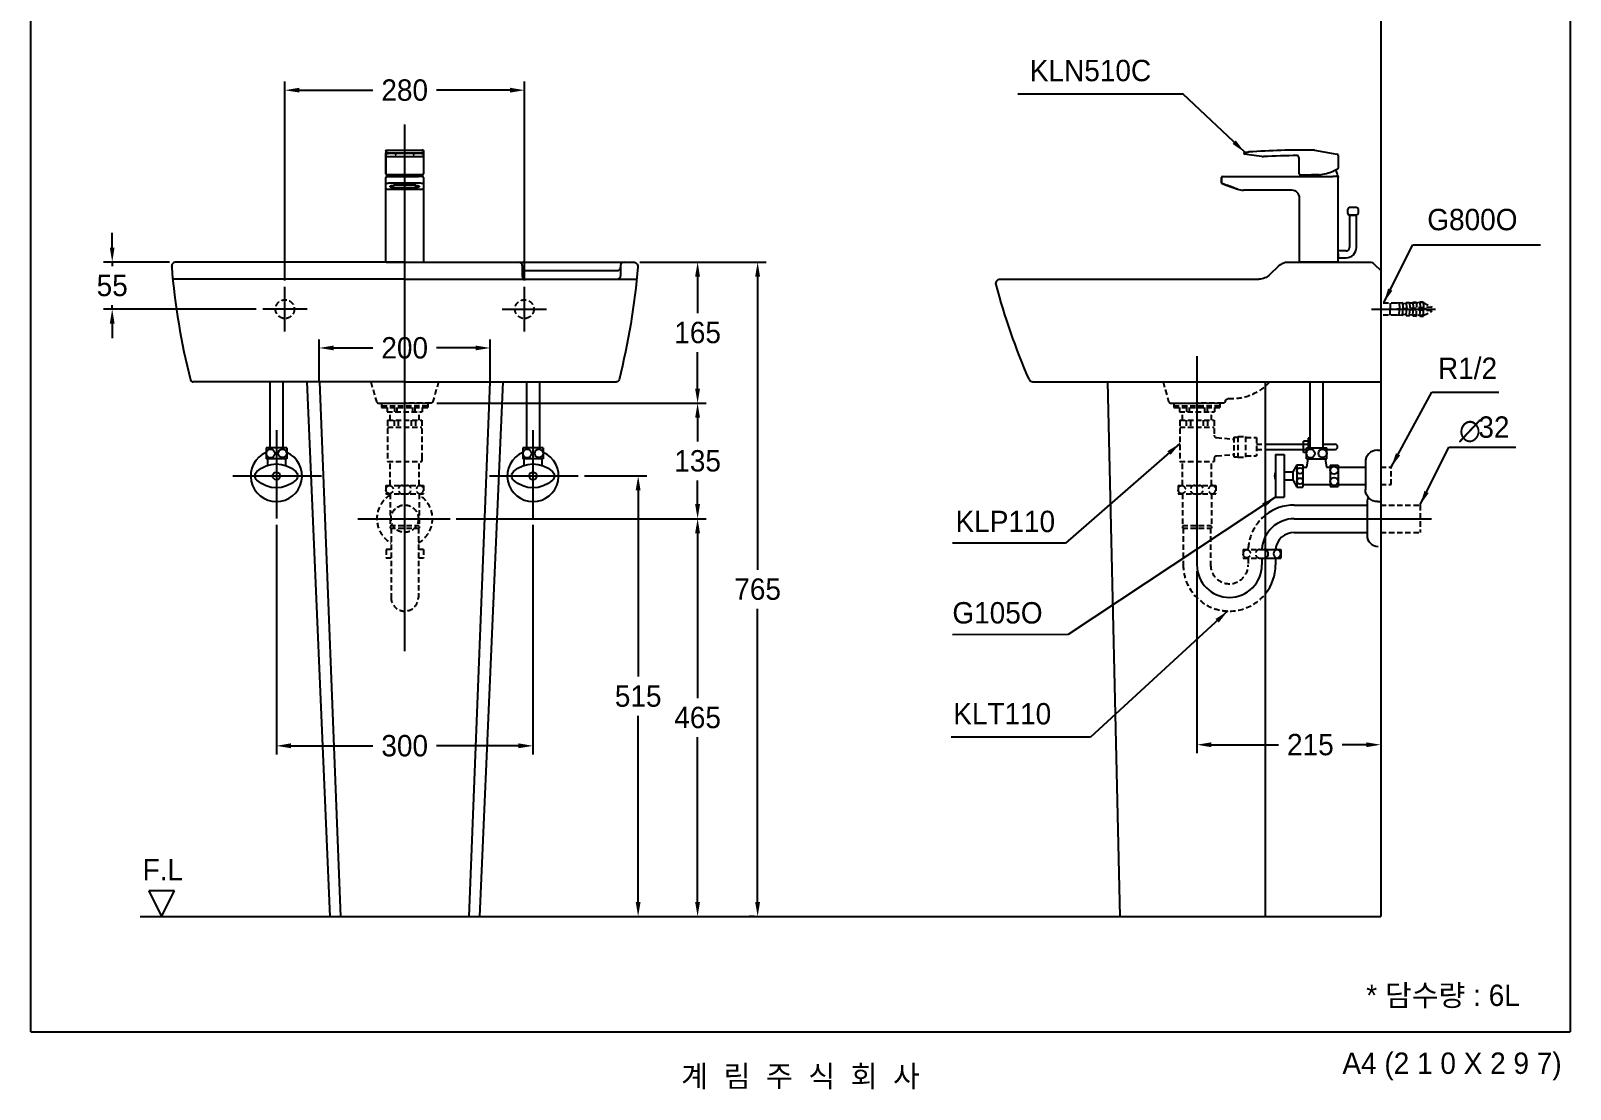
# Model space of a CAD drawing. Header units: millimetres. Extents: x 0 to 5763, y -67 to 2530.
# Drawn here: x 1963 to 3763, y -67 to 1170 of the extents above; entities that cross this region are included whole.
import ezdxf
from ezdxf.enums import TextEntityAlignment as Align
from ezdxf.lldxf.tags import DXFTag

# ---------------------------------------------------------------- set-up
doc = ezdxf.new("R2010")
doc.units = ezdxf.units.MM
doc.linetypes.add('DASHED2', pattern=[9.525, 6.35, -3.175])
for name, color, linetype in [('TEXT', 7, 'Continuous'), ('내부선 및 부속', 4, 'Continuous'), ('도각라인', 7, 'Continuous'), ('외형선', 3, 'Continuous'), ('점선', 6, 'DASHED2'), ('중심선', 1, 'DASHED'), ('치수선', 7, 'Continuous')]:
    doc.layers.add(name, color=color, linetype=linetype)
doc.styles.add('____', font='')
doc.styles.add('타이틀', font='H2GTRM.TTF', dxfattribs={"height": 25})
doc.styles.get('____').set_extended_font_data('굴림')
tags = doc.linetypes.add('DASHDOT', pattern=[70, 31, -13, 13, -13]).pattern_tags.tags
tags[10:11] = [DXFTag(74, 4), DXFTag(75, 0), DXFTag(340, '0'), DXFTag(46, 0.0), DXFTag(50, 0.0), DXFTag(44, 0.0), DXFTag(45, 0.0)]
tags[8:9] = [DXFTag(74, 4), DXFTag(75, 0), DXFTag(340, '0'), DXFTag(46, 0.0), DXFTag(50, 0.0), DXFTag(44, 0.0), DXFTag(45, 0.0)]
tags[6:7] = [DXFTag(74, 4), DXFTag(75, 0), DXFTag(340, '0'), DXFTag(46, 0.0), DXFTag(50, 0.0), DXFTag(44, 0.0), DXFTag(45, 0.0)]
tags[4:5] = [DXFTag(74, 4), DXFTag(75, 0), DXFTag(340, '0'), DXFTag(46, 0.0), DXFTag(50, 0.0), DXFTag(44, 0.0), DXFTag(45, 0.0)]
tags = doc.linetypes.add('DASHED', pattern=[25.72, 12.86, -12.86]).pattern_tags.tags
tags[6:7] = [DXFTag(74, 4), DXFTag(75, 0), DXFTag(340, '0'), DXFTag(46, 0.0), DXFTag(50, 0.0), DXFTag(44, 0.0), DXFTag(45, 0.0)]
tags[4:5] = [DXFTag(74, 4), DXFTag(75, 0), DXFTag(340, '0'), DXFTag(46, 0.0), DXFTag(50, 0.0), DXFTag(44, 0.0), DXFTag(45, 0.0)]
doc.dimstyles.new('MSADIM', dxfattribs={"dimtxt": 33, "dimasz": 17, "dimexe": 10, "dimexo": 7.5, "dimgap": 10, "dimtad": 0, "dimtih": 1, "dimtoh": 1, "dimdec": 0, "dimzin": 1, "dimdsep": 46, "dimtxsty": '____', "dimcen": 11.25, "dimadec": 0, "dimazin": 0, "dimtfac": 1, "dimtdec": 0, "dimtix": 1, "dimtmove": 0, "dimatfit": 3, "dimfxl": 0, "dimtolj": 1, "dimtzin": 1, "dimarcsym": 0})

# ---------------------------------------------------------------- blocks, each defined once
blk = doc.blocks.new('*D3')
at = {"layer": '치수선', "color": 0, "linetype": 'Continuous', "lineweight": -2}
for p, q in [((2260.6, 878.5), (2260.6, 1110.9)), ((2277.6, 1100.9), (2363.3, 1100.9)), ((2523.6, 1100.9), (2437.9, 1100.9)), ((2540.6, 878.5), (2540.6, 1110.9))]:
    blk.add_line(p, q, dxfattribs=at)
at = {"layer": '치수선', "color": 0, "linetype": 'Continuous'}
for points in [[(2277.6, 1103.8), (2277.6, 1098.1), (2260.6, 1100.9)], [(2523.6, 1103.8), (2523.6, 1098.1), (2540.6, 1100.9)]]:
    blk.add_solid(points, dxfattribs=at)
at = {"layer": '치수선', "color": 0, "linetype": 'Continuous', "insert": (2400.6, 1100.9), "char_height": 25, "attachment_point": 5, "style": '____'}
blk.add_mtext('\\A1;280', dxfattribs=at)
blk = doc.blocks.new('*D4')
at = {"layer": '치수선', "color": 0, "linetype": 'Continuous', "lineweight": -2}
for p, q in [((2058.6, 917), (2058.6, 934)), ((2125.6, 900), (2048.6, 900)), ((2058.6, 900), (2058.6, 895.3)), ((2058.6, 845), (2058.6, 849.7)), ((2227.1, 845), (2048.6, 845)), ((2058.6, 828), (2058.6, 811))]:
    blk.add_line(p, q, dxfattribs=at)
at = {"layer": '치수선', "color": 0, "linetype": 'Continuous'}
for points in [[(2055.8, 917), (2061.4, 917), (2058.6, 900)], [(2055.8, 828), (2061.4, 828), (2058.6, 845)]]:
    blk.add_solid(points, dxfattribs=at)
at = {"layer": '치수선', "color": 0, "linetype": 'Continuous', "insert": (2058.6, 872.5), "char_height": 25, "attachment_point": 5, "style": '____'}
blk.add_mtext('\\A1;55', dxfattribs=at)
blk = doc.blocks.new('*D5')
at = {"layer": '치수선', "color": 0, "linetype": 'Continuous', "lineweight": -2}
for p, q in [((2675.6, 900), (2753.1, 900)), ((2743.1, 883), (2743.1, 840.4)), ((2743.1, 752), (2743.1, 794.7)), ((2438.3, 735), (2753.1, 735))]:
    blk.add_line(p, q, dxfattribs=at)
at = {"layer": '치수선', "color": 0, "linetype": 'Continuous'}
for points in [[(2740.2, 883), (2745.9, 883), (2743.1, 900)], [(2740.2, 752), (2745.9, 752), (2743.1, 735)]]:
    blk.add_solid(points, dxfattribs=at)
at = {"layer": '치수선', "color": 0, "linetype": 'Continuous', "insert": (2743.1, 817.5), "char_height": 25, "attachment_point": 5, "style": '____'}
blk.add_mtext('\\A1;165', dxfattribs=at)
blk = doc.blocks.new('*D6')
at = {"layer": '치수선', "color": 0, "linetype": 'Continuous', "lineweight": -2}
for p, q in [((2438.3, 735), (2753.1, 735)), ((2743.1, 718), (2743.1, 690.4)), ((2743.1, 617), (2743.1, 644.7)), ((2460.6, 600), (2753.1, 600))]:
    blk.add_line(p, q, dxfattribs=at)
at = {"layer": '치수선', "color": 0, "linetype": 'Continuous'}
for points in [[(2740.2, 718), (2745.9, 718), (2743.1, 735)], [(2740.2, 617), (2745.9, 617), (2743.1, 600)]]:
    blk.add_solid(points, dxfattribs=at)
at = {"layer": '치수선', "color": 0, "linetype": 'Continuous', "insert": (2743.1, 667.5), "char_height": 25, "attachment_point": 5, "style": '____'}
blk.add_mtext('\\A1;135', dxfattribs=at)
blk = doc.blocks.new('*D7')
at = {"layer": '치수선', "color": 0, "linetype": 'Continuous', "lineweight": -2}
for p, q in [((2300.6, 761.1), (2300.6, 809.6)), ((2317.6, 799.6), (2363.3, 799.6)), ((2483.6, 799.6), (2437.9, 799.6)), ((2500.6, 761.1), (2500.6, 809.6))]:
    blk.add_line(p, q, dxfattribs=at)
at = {"layer": '치수선', "color": 0, "linetype": 'Continuous'}
for points in [[(2317.6, 802.4), (2317.6, 796.8), (2300.6, 799.6)], [(2483.6, 802.4), (2483.6, 796.8), (2500.6, 799.6)]]:
    blk.add_solid(points, dxfattribs=at)
at = {"layer": '치수선', "color": 0, "linetype": 'Continuous', "insert": (2400.6, 799.6), "char_height": 25, "attachment_point": 5, "style": '____'}
blk.add_mtext('\\A1;200', dxfattribs=at)
blk = doc.blocks.new('*D8')
at = {"layer": '치수선', "color": 0, "linetype": 'Continuous', "lineweight": -2}
for p, q in [((3326.9, 538.5), (3326.9, 325.8)), ((3343.9, 335.8), (3422.3, 335.8)), ((3524.9, 335.8), (3496.9, 335.8)), ((3541.9, 335.8), (3541.9, 325.8))]:
    blk.add_line(p, q, dxfattribs=at)
at = {"layer": '치수선', "color": 0, "linetype": 'Continuous'}
for points in [[(3343.9, 338.6), (3343.9, 332.9), (3326.9, 335.8)], [(3524.9, 338.6), (3524.9, 332.9), (3541.9, 335.8)]]:
    blk.add_solid(points, dxfattribs=at)
at = {"layer": '치수선', "color": 0, "linetype": 'Continuous', "insert": (3459.6, 335.8), "char_height": 25, "attachment_point": 5, "style": '____'}
blk.add_mtext('\\A1;215', dxfattribs=at)
blk = doc.blocks.new('*D23')
at = {"layer": '치수선', "color": 0, "linetype": 'Continuous', "lineweight": -2}
for p, q in [((2250.6, 592.9), (2250.6, 324.5)), ((2550.6, 592.9), (2550.6, 324.5)), ((2267.6, 334.5), (2363.3, 334.5)), ((2533.6, 334.5), (2437.9, 334.5))]:
    blk.add_line(p, q, dxfattribs=at)
at = {"layer": '치수선', "color": 0, "linetype": 'Continuous'}
for points in [[(2267.6, 337.4), (2267.6, 331.7), (2250.6, 334.5)], [(2533.6, 337.4), (2533.6, 331.7), (2550.6, 334.5)]]:
    blk.add_solid(points, dxfattribs=at)
at = {"layer": '치수선', "color": 0, "linetype": 'Continuous', "insert": (2400.6, 334.5), "char_height": 25, "attachment_point": 5, "style": '____'}
blk.add_mtext('\\A1;300', dxfattribs=at)
blk = doc.blocks.new('*D24')
at = {"layer": '치수선', "color": 0, "linetype": 'Continuous', "lineweight": -2}
for p, q in [((2461.1, 600), (2753.1, 600)), ((2743.1, 583), (2743.1, 390.4)), ((2743.1, 152), (2743.1, 344.7)), ((2743.5, 135), (2753.1, 135))]:
    blk.add_line(p, q, dxfattribs=at)
at = {"layer": '치수선', "color": 0, "linetype": 'Continuous'}
for points in [[(2740.2, 583), (2745.9, 583), (2743.1, 600)], [(2740.2, 152), (2745.9, 152), (2743.1, 135)]]:
    blk.add_solid(points, dxfattribs=at)
at = {"layer": '치수선', "color": 0, "linetype": 'Continuous', "insert": (2743.1, 367.5), "char_height": 25, "attachment_point": 5, "style": '____'}
blk.add_mtext('\\A1;465', dxfattribs=at)
blk = doc.blocks.new('*D25')
at = {"layer": '치수선', "color": 0, "linetype": 'Continuous', "lineweight": -2}
for p, q in [((2675.6, 900), (2823.3, 900)), ((2813.3, 883), (2813.3, 540.4)), ((2813.3, 152), (2813.3, 494.7)), ((2809.1, 135), (2803.3, 135))]:
    blk.add_line(p, q, dxfattribs=at)
at = {"layer": '치수선', "color": 0, "linetype": 'Continuous'}
for points in [[(2810.4, 883), (2816.1, 883), (2813.3, 900)], [(2810.4, 152), (2816.1, 152), (2813.3, 135)]]:
    blk.add_solid(points, dxfattribs=at)
at = {"layer": '치수선', "color": 0, "linetype": 'Continuous', "insert": (2813.3, 517.5), "char_height": 25, "attachment_point": 5, "style": '____'}
blk.add_mtext('\\A1;765', dxfattribs=at)
blk = doc.blocks.new('*D26')
at = {"layer": '치수선', "color": 0, "linetype": 'Continuous', "lineweight": -2}
for p, q in [((2610.9, 650), (2683.6, 650)), ((2673.6, 633), (2673.6, 415.4)), ((2673.6, 152), (2673.6, 369.7)), ((2672.8, 135), (2683.6, 135))]:
    blk.add_line(p, q, dxfattribs=at)
at = {"layer": '치수선', "color": 0, "linetype": 'Continuous'}
for points in [[(2670.7, 633), (2676.4, 633), (2673.6, 650)], [(2670.7, 152), (2676.4, 152), (2673.6, 135)]]:
    blk.add_solid(points, dxfattribs=at)
at = {"layer": '치수선', "color": 0, "linetype": 'Continuous', "insert": (2673.6, 392.5), "char_height": 25, "attachment_point": 5, "style": '____'}
blk.add_mtext('\\A1;515', dxfattribs=at)

msp = doc.modelspace()

# ---------------------------------------------------------------- linework, layer by layer
at = {"layer": '내부선 및 부속', "linetype": 'Continuous'}
for p, q in [((2378.6, 1030), (2378.6, 1027.8)), ((2378.6, 1030), (2378.6, 1029.9)), ((2378.6, 1029.9), (2378.6, 1026.1)), ((2378.6, 1026.5), (2378.6, 1027.8)), ((2378.6, 1024.4), (2378.6, 1026.5)), ((2378.6, 1026.1), (2378.6, 1025.2)), ((2379.6, 1031), (2421.6, 1031)), ((2416.6, 1027.4), (2384.6, 1027.4)), ((2384.6, 1027.4), (2384.6, 1027.2)), ((2384.6, 1027.2), (2416.6, 1027.2)), ((2390.6, 1026.8), (2389.6, 1026.8)), ((2389.6, 1026.8), (2389.6, 1026.2)), ((2389.6, 1026.2), (2389.6, 1025.9)), ((2390.6, 1025.9), (2390.6, 1026.8)), ((2390.6, 1026.2), (2390.6, 1026.8)), ((2390.6, 1025.9), (2390.6, 1026.2)), ((2410.6, 1026.8), (2410.6, 1026.2)), ((2411.6, 1026.8), (2410.6, 1026.8)), ((2410.6, 1026.2), (2410.6, 1025.9)), ((2411.6, 1026.2), (2411.6, 1026.8)), ((2411.6, 1025.9), (2411.6, 1026.8)), ((2411.6, 1025.9), (2411.6, 1026.2)), ((2416.6, 1027.2), (2416.6, 1027.4)), ((2422.6, 1030), (2422.6, 1027.8)), ((2422.6, 1027.8), (2422.6, 1026.5)), ((2422.6, 1026.5), (2422.6, 1024.4)), ((3381.9, 1027.2), (3381.9, 1027.4)), ((3381.9, 1027.4), (3381.9, 1027.2)), ((3387.8, 1025.5), (3382.8, 1026.2)), ((3464.4, 1030.9), (3486.1, 1027)), ((3486.1, 1027), (3491.1, 1026.2)), ((2378.6, 1003), (2378.6, 1025.7)), ((2378.6, 1025.7), (2378.6, 1024.4)), ((2378.6, 1024), (2378.6, 1025.2)), ((2378.6, 1024.4), (2378.6, 1024.4)), ((2378.6, 1024), (2378.6, 1007.2)), ((2379.6, 1023.5), (2421.6, 1023.5)), ((2389.6, 1025.9), (2390.6, 1025.9)), ((2410.6, 1025.9), (2411.6, 1025.9)), ((2411.6, 1025.9), (2410.6, 1025.9)), ((2411.6, 1025.9), (2411.6, 1025.9)), ((2421.6, 1023.4), (2421.6, 1023.5)), ((2422.6, 1025.7), (2422.6, 1025.7)), ((2422.6, 1025.7), (2422.6, 1003)), ((2422.6, 1024.4), (2422.6, 1024.4)), ((3402.9, 1023.5), (3387.8, 1025.5)), ((3446.5, 1003), (3446.5, 1021.6)), ((3491.9, 1025.2), (3491.9, 1025.1)), ((3491.9, 1024), (3491.9, 1025.1)), ((3491.9, 1024), (3491.9, 1009.6)), ((2378.6, 1007.2), (2378.6, 1003)), ((2378.6, 990.9), (2378.6, 999)), ((2378.6, 900), (2378.6, 999)), ((2378.6, 986.2), (2378.6, 990.9)), ((2380, 1002), (2379.6, 1002)), ((2379.6, 1000), (2384.6, 1000)), ((2421.2, 1002), (2380, 1002)), ((2384.6, 1000), (2416.6, 1000)), ((2384.6, 992.7), (2416.6, 992.7)), ((2421.6, 1000), (2416.6, 1000)), ((2421.6, 1002), (2421.2, 1002)), ((2422.6, 999), (2422.6, 990.9)), ((2422.6, 990.9), (2422.6, 986.2)), ((3355.7, 992.7), (3355.7, 999)), ((3355.7, 999), (3355.7, 992.7)), ((3361.3, 990), (3356.3, 991.8)), ((3356.3, 991.8), (3361.3, 990)), ((3356.7, 1000), (3361.7, 1000)), ((3361.7, 1000), (3485.9, 1000)), ((3447.5, 1002), (3460.9, 1002)), ((3448, 1002), (3452.4, 1002)), ((3462.9, 1002), (3460.9, 1002)), ((3469.9, 1002), (3462.9, 1002)), ((3490.9, 1000), (3485.9, 1000)), ((3490.9, 1000), (3491.9, 1000)), ((3491.9, 1000), (3491.9, 999)), ((3491.9, 900), (3491.9, 999)), ((2378.6, 985), (2378.6, 986.2)), ((2378.6, 900), (2378.6, 985)), ((2379.6, 985.2), (2421.6, 985.2)), ((2413.6, 989.7), (2387.6, 989.7)), ((2387.6, 987), (2387.6, 989.7)), ((2387.6, 987), (2413.6, 987)), ((2413.6, 987), (2413.6, 989.7)), ((2422.6, 985), (2422.6, 986.2)), ((2422.6, 985), (2422.6, 985)), ((2422.6, 985), (2422.6, 900)), ((3361.3, 990), (3374.4, 985.2)), ((3374.4, 985.2), (3361.3, 990)), ((3362, 989.7), (3369.5, 987)), ((3369.5, 987), (3362, 989.7)), ((3437.9, 984), (3381.2, 984)), ((3446.9, 900), (3446.9, 975)), ((3503.4, 956.9), (3503.4, 962)), ((3509.4, 955), (3505.3, 955)), ((3505.4, 964), (3513.4, 964)), ((3505.4, 955), (3505.4, 917)), ((3505.4, 955), (3513.4, 955)), ((3511.7, 955), (3507, 955)), ((3513.4, 955), (3509.4, 955)), ((3513.4, 955), (3509.4, 955)), ((3513.4, 917), (3513.4, 955)), ((3515.4, 962.1), (3515.4, 956.9)), ((3491.9, 932), (3491.9, 937)), ((3491.9, 910), (3491.9, 932)), ((2379.1, 900), (2422.1, 900)), ((3491.9, 900), (3446.9, 900)), ((3481.4, 900), (3484.4, 900)), ((3481.4, 900), (3487.4, 900)), ((3501.4, 913), (3491.9, 913)), ((3491.9, 910), (3491.9, 905)), ((3491.9, 905), (3501.4, 905)), ((2538.1, 896), (2538.1, 884)), ((2542.1, 890), (2649.1, 890)), ((2653.1, 896), (2653.1, 894)), ((2653.1, 894), (2653.1, 884)), ((2400.6, 880), (2129.4, 880)), ((2400.6, 880), (2671.8, 880)), ((2542.1, 880), (2671.2, 880)), ((2243.1, 760), (2243.1, 682.8)), ((2258.1, 760), (2258.1, 682.8)), ((2301.1, 760), (2325.6, 135)), ((2500.1, 760), (2475.6, 135)), ((2543.1, 760), (2543.1, 682.8)), ((2558.1, 760), (2558.1, 682.8)), ((3458.9, 760), (3458.9, 694)), ((3459.4, 682.8), (3459.4, 760)), ((3474.4, 682.8), (3474.4, 760)), ((3406.9, 687), (3459.4, 687)), ((3451.4, 677.5), (3451.4, 690.5)), ((3456.9, 690.5), (3451.4, 690.5)), ((3456.9, 694), (3456.9, 682.8)), ((3459.4, 694), (3456.9, 694)), ((3474.4, 687), (3488.4, 687)), ((2238.6, 682.8), (2238.6, 669.8)), ((2262.6, 682.8), (2238.6, 682.8)), ((2262.6, 669.8), (2238.6, 669.8)), ((2240.1, 669.8), (2240.1, 662.3)), ((2261.1, 669.8), (2261.1, 662.3)), ((2262.6, 682.8), (2262.6, 669.8)), ((2538.6, 682.8), (2538.6, 669.8)), ((2562.6, 682.8), (2538.6, 682.8)), ((2562.6, 669.8), (2538.6, 669.8)), ((2540.1, 669.8), (2540.1, 662.3)), ((2561.1, 669.8), (2561.1, 662.3)), ((2562.6, 682.8), (2562.6, 669.8)), ((3406.9, 681), (3454.9, 681)), ((3418.9, 675), (3418.9, 625)), ((3418.9, 675), (3428.9, 675)), ((3428.9, 675), (3428.9, 625)), ((3454.9, 677.5), (3451.4, 677.5)), ((3454.9, 682.8), (3478.9, 682.8)), ((3454.9, 669.8), (3454.9, 682.8)), ((3454.9, 669.8), (3478.9, 669.8)), ((3455.4, 660.3), (3456.9, 669.8)), ((3476.9, 669.8), (3478.4, 660.3)), ((3478.9, 669.8), (3478.9, 682.8)), ((3478.9, 681), (3488.4, 681)), ((3523.9, 666), (3523.9, 634)), ((3537.9, 680), (3541.9, 680)), ((3428.9, 654.8), (3438.9, 654.8)), ((3443.9, 663), (3438.9, 654.8)), ((3438.9, 654.8), (3438.9, 645.3)), ((3443.9, 663), (3450.9, 663)), ((3443.9, 663), (3443.9, 637)), ((3450.9, 663), (3450.9, 637)), ((3450.9, 660.3), (3455.4, 660.3)), ((3478.4, 660.3), (3482.9, 660.3)), ((3482.9, 662.5), (3482.9, 637.5)), ((3482.9, 662.5), (3491.9, 662.5)), ((3491.9, 662.5), (3491.9, 637.5)), ((3491.9, 660.3), (3523.9, 660.3)), ((3428.9, 645.3), (3438.9, 645.3)), ((3438.9, 645.3), (3443.9, 637)), ((3443.9, 637), (3450.9, 637)), ((3450.9, 639.8), (3482.9, 639.8)), ((3482.9, 637.5), (3491.9, 637.5)), ((3491.9, 639.8), (3523.9, 639.8)), ((3418.9, 625), (3428.9, 625)), ((3440.8, 616), (3525.9, 616)), ((3525.9, 619.5), (3525.9, 584)), ((3537.9, 620), (3541.9, 620)), ((3440.8, 584), (3525.9, 584)), ((3525.9, 584), (3525.9, 580.5)), ((3406.9, 564), (3424.9, 564)), ((3424.9, 564), (3424.9, 554)), ((3406.9, 554), (3424.9, 554)), ((3418.9, 554), (3418.9, 546))]:
    msp.add_line(p, q, dxfattribs=at)
at = {"layer": '내부선 및 부속', "linetype": 'Continuous', "flags": 128}
for points in [[(2227.9, 644.9, -0.44), (2227.9, 655.2)], [(2227.9, 655.2, -0.388889), (2273.3, 655.2)], [(2273.3, 655.2, -0.44), (2273.3, 644.9)], [(2527.9, 644.9, -0.44), (2527.9, 655.2)], [(2527.9, 655.2, -0.388889), (2573.3, 655.2)], [(2573.3, 655.2, -0.44), (2573.3, 644.9)], [(2273.3, 644.9, -0.388889), (2227.9, 644.9)], [(2573.3, 644.9, -0.388889), (2527.9, 644.9)], [(3537.9, 620, -0.414214), (3523.9, 634)]]:
    msp.add_lwpolyline(points, format="xyb", dxfattribs=at)
at = {"layer": '내부선 및 부속', "linetype": 'Continuous'}
for centre, radius in [((2243.7, 676.2), 5), ((2257.6, 676.4), 5), ((2543.7, 676.2), 5), ((2557.6, 676.4), 5), ((3459.9, 676.2), 5), ((3473.9, 676.4), 5), ((2250.6, 650), 4.5), ((2550.6, 650), 4.5), ((3447.4, 656), 3.5), ((3487.4, 656.5), 4.5), ((3487.4, 643.5), 4.5), ((3447.4, 644), 3.5)]:
    msp.add_circle(centre, radius, dxfattribs=at)
for centre, radius, start, end in [((3382.9, 1027.2), 1, 202.1993, 262.1993), ((3382.9, 1027.2), 1, 202.1993, 262.1993), ((3382.9, 1027.2), 1, 202.1993, 262.1993), ((3382.9, 1027.2), 1, 202.1993, 262.1993), ((3455.6, 31), 1000, 89.5936, 93.8863), ((3462.7, 1021), 10, 80, 89.5936), ((2421.6, 1024.4), 1, 270, 0), ((3404.3, 1033.4), 10, 262.1993, 272.9349), ((3455.6, 31), 993.6, 90.6538, 92.9349), ((3443.1, 1021.5), 3.34, 2.007, 69.3544), ((2379.6, 1003), 1, 180, 270), ((2379.6, 999), 1, 90, 180), ((2379.6, 999), 1, 90, 180), ((2408.3, 995), 27.6, 165.1842, 169.4357), ((2393.9, 995), 27.6, 10.5643, 14.8158), ((2421.6, 1003), 1, 270, 0), ((2421.6, 999), 1, 0, 90), ((3356.7, 999), 1, 90, 180), ((3356.7, 999), 1, 90, 180), ((3447.5, 1003), 1, 180, 270), ((3479.1, 995), 27.6, 165.1842, 169.4357), ((3464.4, 1057.6), 55.8, 275.72, 293.156), ((3464.8, 995), 27.6, 10.5643, 27.3016), ((3381.2, 1004), 20, 250, 270), ((3381.2, 1004), 20, 250, 270), ((3437.9, 975), 9, 0, 90), ((3505.4, 962), 2, 90, 180), ((3505.3, 956.9), 1.92, 180, 270), ((3513.4, 962.1), 1.92, 0, 90), ((3513.4, 956.9), 1.92, 270, 0), ((2534.1, 896), 4, 0, 89.9997), ((2657.1, 896), 4, 90, 180), ((3501.4, 917), 4, 270, 0), ((3501.4, 917), 12, 270, 0), ((2542.1, 894), 4, 180, 270), ((2542.1, 884), 4, 180, 270), ((2649.1, 894), 4, 270, 0), ((2649.1, 884), 4, 270, 0), ((3488.4, 684), 3, 270, 90), ((2250.6, 650), 30, 113.5781, 66.4217), ((2550.6, 650), 30, 113.5781, 66.4217), ((3537.9, 666), 14, 90, 180), ((3425.4, 650), 7.84, 144.9654, 215.0346), ((3440.8, 562), 54, 90, 128.8985), ((3538.9, 619.5), 13, 154.7643, 180), ((3440.8, 562), 22, 90, 174.7841), ((3538.9, 580.5), 13, 180, 270), ((3405.4, 559), 5, 287.4576, 72.5424), ((3421.4, 559), 5, 98.6269, 261.3731), ((3419.9, 559), 5, 278.6269, 81.3731), ((3364.9, 546), 54, 321.0576, 0)]:
    msp.add_arc(centre, radius, start, end, dxfattribs=at)
for points, knots in [([(2378.6, 1030.2), (2378.6, 1030.2), (2378.6, 1030.3), (2378.7, 1030.5), (2378.8, 1030.7), (2379, 1030.9), (2379.3, 1031), (2379.5, 1031), (2379.6, 1031)], [0, 0, 0, 0, 0.097046, 0.215477, 0.366984, 0.6013, 0.806128, 1, 1, 1, 1]), ([(2384.6, 1027.4), (2384.2, 1027.4), (2383.5, 1027.4), (2382.6, 1027.4), (2382, 1027.4), (2381.4, 1027.5), (2380.7, 1027.5), (2380, 1027.5), (2379.6, 1027.6), (2379.4, 1027.6), (2379.3, 1027.6), (2379, 1027.6), (2378.7, 1027.7), (2378.6, 1027.7), (2378.6, 1027.8)], [0, 0, 0, 0, 0.142857, 0.214286, 0.285714, 0.357143, 0.428571, 0.571429, 0.642857, 0.678571, 0.696429, 0.714286, 0.857143, 1, 1, 1, 1]), ([(2378.6, 1026.5), (2378.6, 1026.6), (2379, 1026.8), (2380.7, 1027.1), (2382.8, 1027.2), (2384.2, 1027.2), (2384.6, 1027.2)], [0, 0, 0, 0, 0.285714, 0.571429, 0.857143, 1, 1, 1, 1]), ([(2422.5, 1027.7), (2422.5, 1027.7), (2422.4, 1027.7), (2422.1, 1027.6), (2421.3, 1027.5), (2420.5, 1027.5), (2419.8, 1027.5), (2419, 1027.4), (2418, 1027.4), (2417, 1027.4), (2416.6, 1027.4)], [0, 0, 0, 0, 0.022938, 0.185782, 0.348626, 0.511469, 0.592891, 0.674313, 0.837156, 1, 1, 1, 1]), ([(2416.6, 1027.2), (2417.5, 1027.2), (2419.3, 1027.2), (2421.5, 1027), (2422.3, 1026.8), (2422.5, 1026.7), (2422.5, 1026.6)], [0, 0, 0, 0, 0.32589, 0.651781, 0.977671, 1, 1, 1, 1]), ([(2421.6, 1031), (2421.6, 1031), (2421.7, 1031.1), (2421.9, 1031), (2422.2, 1030.9), (2422.4, 1030.7), (2422.5, 1030.5), (2422.5, 1030.4), (2422.6, 1030.3), (2422.6, 1030.2), (2422.6, 1030.1), (2422.6, 1030.1)], [0, 0, 0, 0, 0.020818, 0.239105, 0.419032, 0.574027, 0.708164, 0.821662, 0.913084, 0.980269, 1, 1, 1, 1]), ([(3382.9, 1028.4), (3382.7, 1028.4), (3382.5, 1028.3), (3382.3, 1028.2), (3382.1, 1028), (3382, 1027.7), (3381.9, 1027.5), (3381.9, 1027.4)], [0, 0, 0, 0, 0.285714, 0.428571, 0.571429, 0.785714, 1, 1, 1, 1]), ([(3382.9, 1028.4), (3382.9, 1028.4), (3382.9, 1028.4), (3383.3, 1028.4), (3383.6, 1028.5), (3384.1, 1028.5), (3384.7, 1028.5), (3385.7, 1028.6), (3386.7, 1028.7), (3387.5, 1028.7), (3387.9, 1028.8)], [0, 0, 0, 0, 0.142857, 0.285714, 0.357143, 0.428571, 0.571429, 0.714286, 0.857143, 1, 1, 1, 1]), ([(3491.3, 1008.7), (3491.3, 1008.7), (3491.2, 1008.6), (3491, 1008.5), (3490.6, 1008.3), (3490.2, 1008.1), (3489.9, 1007.9), (3489.5, 1007.7), (3489, 1007.5), (3488.3, 1007.1), (3487.7, 1006.8), (3487.1, 1006.6), (3486.9, 1006.5), (3486.7, 1006.4)], [0, 0, 0, 0, 0.022972, 0.19686, 0.283804, 0.370748, 0.457692, 0.5229, 0.63158, 0.718524, 0.892412, 0.935884, 1, 1, 1, 1]), ([(3490.9, 1008.5), (3490.9, 1008.4), (3490.9, 1008.4), (3490.8, 1008.4), (3490.8, 1008.4), (3490.7, 1008.4), (3490.7, 1008.3), (3490.6, 1008.3), (3490.6, 1008.3), (3490.5, 1008.2), (3490.5, 1008.2), (3490.4, 1008.2), (3490.3, 1008.2), (3490.3, 1008.1), (3490.2, 1008.1), (3490.1, 1008), (3490.1, 1008), (3489.9, 1007.9), (3489.8, 1007.9), (3489.7, 1007.8), (3489.6, 1007.8), (3489.4, 1007.7), (3489.4, 1007.7), (3489.3, 1007.6), (3489.3, 1007.6), (3489.3, 1007.6)], [0, 0, 0, 0, 0.147203, 0.147203, 0.295653, 0.295653, 0.37051, 0.37051, 0.483564, 0.483564, 0.521467, 0.521467, 0.597561, 0.597561, 0.635788, 0.635788, 0.751471, 0.751471, 0.829397, 0.829397, 0.947331, 0.947331, 0.986892, 0.986892, 1, 1, 1, 1]), ([(3491.8, 1009.5), (3491.8, 1009.5), (3491.8, 1009.3), (3491.7, 1009), (3491.5, 1008.8), (3491.4, 1008.7), (3491.3, 1008.7)], [0, 0, 0, 0, 0.250001, 0.499999, 0.749998, 1, 1, 1, 1]), ([(3491.8, 1009.5), (3491.8, 1009.5), (3491.9, 1009.6), (3491.9, 1009.6), (3491.9, 1009.6)], [0, 0, 0, 0, 0.15708, 1, 1, 1, 1]), ([(2378.6, 990.9), (2378.6, 991.2), (2379, 991.7), (2380.7, 992.4), (2382.8, 992.7), (2384.2, 992.7), (2384.6, 992.7)], [0, 0, 0, 0, 0.285714, 0.571429, 0.857143, 1, 1, 1, 1]), ([(2416.6, 992.7), (2417.5, 992.7), (2419.3, 992.6), (2421.5, 992.1), (2422.3, 991.6), (2422.5, 991.3), (2422.5, 991.3)], [0, 0, 0, 0, 0.326484, 0.652968, 0.979452, 1, 1, 1, 1]), ([(3355.7, 992.7), (3355.7, 992.6), (3355.7, 992.5), (3355.8, 992.2), (3355.9, 992.1), (3356.1, 991.9), (3356.2, 991.8), (3356.3, 991.8)], [0, 0, 0, 0, 0.214286, 0.428571, 0.571429, 0.714286, 1, 1, 1, 1]), ([(2378.6, 985), (2378.6, 985), (2378.6, 985), (2378.6, 984.9), (2378.6, 984.8), (2378.6, 984.7)], [0, 0, 0, 0, 0.003909, 0.003909, 1, 1, 1, 1]), ([(2422.6, 984.8), (2422.6, 984.8), (2422.6, 984.8), (2422.6, 984.8), (2422.6, 984.8)], [0, 0, 0, 0, 0.705199, 1, 1, 1, 1])]:
    msp.add_open_spline(points, degree=3, knots=knots, dxfattribs=at)
for points, degree in [([(2422.6, 1027.9), (2422.6, 1027.8), (2422.5, 1027.7)], 2), ([(2422.6, 1027.8), (2422.6, 1027.7), (2422.6, 1027.7), (2422.5, 1027.7)], 3), ([(2422.5, 1026.7), (2422.5, 1026.5), (2422.6, 1026.3)], 2), ([(2422.5, 1026.6), (2422.6, 1026.6), (2422.6, 1026.6), (2422.6, 1026.5)], 3), ([(2422.6, 1027.9), (2422.6, 1027.9), (2422.6, 1027.8), (2422.6, 1027.8)], 3), ([(2422.6, 1026.5), (2422.6, 1026.5), (2422.6, 1026.4), (2422.6, 1026.3)], 3), ([(3382.9, 1028.4), (3382.4, 1028.4), (3381.9, 1027.9), (3381.9, 1027.4)], 3), ([(3381.9, 1027.2), (3381.9, 1026.7), (3382.3, 1026.3), (3382.8, 1026.2)], 3), ([(3382.2, 1028.1), (3382.3, 1028.1), (3382.3, 1028.1), (3382.3, 1028.1)], 3), ([(3382.6, 1028.3), (3382.6, 1028.4), (3382.7, 1028.4), (3382.7, 1028.4)], 3), ([(3486.1, 1027), (3486.1, 1027), (3486.1, 1027), (3486.1, 1027)], 3), ([(3491.9, 1025.2), (3491.9, 1025.6), (3491.6, 1026.1), (3491.1, 1026.2)], 3), ([(2422.2, 1023.6), (2422.2, 1023.5), (2422.1, 1023.4), (2422.1, 1023.3)], 3), ([(2422.1, 1023.5), (2422.1, 1023.5), (2422.1, 1023.4), (2422.1, 1023.3)], 3), ([(2422.5, 991.3), (2422.6, 991.1), (2422.6, 991), (2422.6, 990.9)], 3), ([(2422.5, 991.3), (2422.5, 991), (2422.6, 990.7)], 2), ([(2422.6, 990.9), (2422.6, 990.8), (2422.6, 990.8), (2422.6, 990.7)], 3), ([(3355.7, 992.7), (3355.7, 992.3), (3356, 991.9), (3356.3, 991.8)], 3), ([(3486.8, 1006.4), (3486.6, 1006.3), (3486.3, 1006.3)], 2), ([(3486.3, 1006.2), (3486.3, 1006.2), (3486.3, 1006.2), (3486.3, 1006.3)], 3)]:
    msp.add_open_spline(points, degree=degree, dxfattribs=at)
for points in [[(2379.6, 1023.5), (2378.6, 1023.5), (2378.6, 1024.4)], [(2422.6, 1024.4), (2422.6, 1023.5), (2421.6, 1023.5)], [(2379.6, 985.2), (2378.6, 985.2), (2378.6, 986.2)], [(2422.6, 986.2), (2422.6, 985.2), (2421.6, 985.2)]]:
    msp.add_rational_spline(points, [1, 0.707106769085, 1], degree=2, dxfattribs=at)
for points in [[(2387.6, 987), (2383.6, 987), (2383.6, 988.4), (2383.6, 989.7), (2387.6, 989.7)], [(2413.6, 989.7), (2417.6, 989.7), (2417.6, 988.4), (2417.6, 987), (2413.6, 987)]]:
    msp.add_rational_spline(points, [1, 0.707106769085, 1, 0.707106769085, 1], degree=2, knots=[0, 0, 0, 0.5, 0.5, 1, 1, 1], dxfattribs=at)
at = {"layer": '도각라인', "color": 7}
for p, q in [((1963.4, 0), (1963.4, 2530)), ((3763.4, 2530), (3763.4, 0)), ((1963.4, 0), (3763.4, 0))]:
    msp.add_line(p, q, dxfattribs=at)
at = {"layer": '외형선', "linetype": 'Continuous'}
for p, q in [((3541.9, 1200), (3541.9, 135)), ((2400.6, 900), (2133.1, 900)), ((2400.6, 900), (2668.1, 900)), ((3433.6, 900), (3528.6, 900)), ((3422.2, 895.3), (3412.2, 885.3)), ((3534.3, 897.7), (3541.9, 890)), ((3096.9, 880), (3399.5, 880)), ((2400.6, 760), (2152.9, 760)), ((2286, 760), (2313.1, 135)), ((2400.6, 760), (2648.3, 760)), ((2515.2, 760), (2488.1, 135)), ((3135.2, 760), (3541.9, 760)), ((3222.3, 760), (3236.9, 135)), ((3406.9, 760), (3406.9, 135)), ((2131.3, 165), (2101.3, 165)), ((2101.3, 165), (2116.3, 135)), ((2116.3, 135), (2131.3, 165)), ((2091.2, 135), (3541.9, 135))]:
    msp.add_line(p, q, dxfattribs=at)
at = {"layer": '외형선', "linetype": 'Continuous', "flags": 128}
for points in [[(2668.1, 900, -0.43788), (2673.1, 894.6)], [(3422.2, 895.3, -0.198912), (3433.6, 900)], [(3528.6, 900, -0.198912), (3534.3, 897.7)], [(2673.1, 894.6, -0.041992), (2651.2, 762.3)], [(3412.2, 885.3, -0.198912), (3399.5, 880)], [(3092.1, 873.7, -0.49307), (3096.9, 880)], [(3130.6, 763, -0.036675), (3092.1, 873.7)], [(2651.2, 762.3, -0.343309), (2648.3, 760)]]:
    msp.add_lwpolyline(points, format="xyb", dxfattribs=at)
at = {"layer": '외형선', "linetype": 'Continuous'}
for centre, radius, start, end in [((2133.1, 895), 5, 90, 184.5906), ((2925.6, 958.6), 800, 184.5906, 194.2087), ((2152.9, 763), 3, 194.2087, 270), ((3135.2, 765), 5, 203.3876, 270)]:
    msp.add_arc(centre, radius, start, end, dxfattribs=at)
at = {"layer": '점선'}
for p, q in [((3560.6, 852), (3541.9, 852)), ((3552.9, 852), (3552.9, 845)), ((3567.6, 852.4), (3560.6, 852)), ((3601.9, 847.2), (3560.8, 845)), ((3591.6, 852.6), (3563.6, 851.2)), ((3563.6, 852.2), (3563.9, 845.2)), ((3567.6, 852.4), (3567.9, 845.4)), ((3571.6, 852.6), (3575.5, 852.8)), ((3571.6, 852.6), (3571.9, 845.6)), ((3575.5, 852.8), (3575.9, 845.8)), ((3579.5, 853), (3583.5, 853.2)), ((3579.5, 853), (3579.9, 846)), ((3583.5, 853.2), (3583.9, 846.2)), ((3587.5, 853.4), (3591.5, 853.6)), ((3587.5, 853.4), (3587.9, 846.4)), ((3594.9, 845), (3589.9, 846.5)), ((3591.5, 853.6), (3591.9, 846.7)), ((3591.6, 852.6), (3601.9, 847.2)), ((3560.6, 838), (3541.9, 838)), ((3552.9, 838), (3552.9, 845)), ((3567.6, 837.7), (3560.6, 838)), ((3601.9, 842.9), (3560.8, 845)), ((3563.6, 837.9), (3563.9, 844.9)), ((3591.6, 837.4), (3563.6, 838.9)), ((3567.6, 837.7), (3567.9, 844.6)), ((3571.6, 837.4), (3571.9, 844.4)), ((3571.6, 837.4), (3575.5, 837.2)), ((3575.5, 837.2), (3575.9, 844.2)), ((3579.5, 837), (3579.9, 844)), ((3579.5, 837), (3583.5, 836.8)), ((3583.5, 836.8), (3583.9, 843.8)), ((3587.5, 836.6), (3587.9, 843.6)), ((3587.5, 836.6), (3591.5, 836.4)), ((3594.9, 845), (3589.9, 843.5)), ((3591.5, 836.4), (3591.9, 843.4)), ((3591.6, 837.4), (3601.9, 842.9)), ((2361, 760), (2367.5, 737.2)), ((2440.2, 760), (2433.7, 737.2)), ((3287.3, 760), (3293.8, 737.2)), ((3367.2, 740), (3363.1, 740)), ((2370.4, 735), (2400.6, 735)), ((2373.6, 735), (2427.6, 735)), ((2373.6, 735), (2373.6, 730)), ((2373.6, 732), (2427.6, 732)), ((2373.6, 730), (2427.6, 730)), ((2380.1, 730), (2380.1, 725)), ((2380.1, 725), (2421.1, 725)), ((2383.6, 715), (2383.6, 725)), ((2388.6, 730), (2388.6, 725)), ((2391.6, 730), (2391.6, 725)), ((2430.8, 735), (2400.6, 735)), ((2409.6, 730), (2409.6, 725)), ((2412.6, 730), (2412.6, 725)), ((2417.6, 715), (2417.6, 725)), ((2421.1, 730), (2421.1, 725)), ((2427.6, 735), (2427.6, 730)), ((3296.7, 735), (3326.9, 735)), ((3299.9, 735), (3353.9, 735)), ((3299.9, 735), (3299.9, 730)), ((3299.9, 732), (3353.9, 732)), ((3299.9, 730), (3353.9, 730)), ((3306.4, 730), (3306.4, 725)), ((3306.4, 725), (3347.4, 725)), ((3309.9, 715), (3309.9, 725)), ((3314.9, 730), (3314.9, 725)), ((3317.9, 730), (3317.9, 725)), ((3357.2, 735), (3326.9, 735)), ((3335.9, 730), (3335.9, 725)), ((3338.9, 730), (3338.9, 725)), ((3343.9, 715), (3343.9, 725)), ((3347.4, 730), (3347.4, 725)), ((3353.9, 735), (3353.9, 730)), ((3360.2, 737.8), (3360.1, 737.2)), ((2380.6, 715), (2380.6, 667)), ((2380.6, 715), (2420.6, 715)), ((2380.6, 707), (2420.6, 707)), ((2388.1, 715), (2388.1, 707)), ((2393.1, 715), (2393.1, 707)), ((2408.1, 715), (2408.1, 707)), ((2413.1, 715), (2413.1, 707)), ((2420.6, 715), (2420.6, 670.3)), ((3306.9, 715), (3306.9, 667)), ((3306.9, 715), (3346.9, 715)), ((3306.9, 707), (3346.9, 707)), ((3314.4, 715), (3314.4, 707)), ((3319.4, 715), (3319.4, 707)), ((3334.4, 715), (3334.4, 707)), ((3339.4, 715), (3339.4, 707)), ((3346.9, 715), (3346.9, 697.8)), ((3349.7, 694.8), (3369.9, 693)), ((3369.9, 695.5), (3369.9, 672.5)), ((3369.9, 695.5), (3374.9, 695.5)), ((3374.9, 696), (3374.9, 672)), ((3374.9, 696), (3383.9, 696)), ((3383.9, 696), (3383.9, 672)), ((3383.9, 694.8), (3396.4, 694.8)), ((3396.4, 694.8), (3396.4, 673.3)), ((3396.4, 687), (3406.9, 687)), ((2380.6, 667), (2420.6, 667)), ((2383.6, 639), (2383.6, 667)), ((2417.6, 639), (2417.6, 667)), ((2420.6, 670.3), (2420.6, 667)), ((3306.9, 667), (3346.9, 667)), ((3309.9, 639), (3309.9, 667)), ((3343.9, 639), (3343.9, 667)), ((3346.9, 670.3), (3346.9, 667)), ((3349.7, 673.3), (3369.9, 675)), ((3369.9, 672.5), (3374.9, 672.5)), ((3374.9, 672), (3383.9, 672)), ((3383.9, 673.3), (3396.4, 673.3)), ((3396.4, 681), (3406.9, 681)), ((3541.9, 660.3), (3553.9, 660.3)), ((3553.9, 639.8), (3553.9, 660.3)), ((2378.6, 639), (2422.6, 639)), ((2378.6, 639), (2378.6, 629)), ((2422.6, 639), (2422.6, 629)), ((3304.9, 639), (3348.9, 639)), ((3304.9, 639), (3304.9, 629)), ((3348.9, 639), (3348.9, 629)), ((3541.9, 639.8), (3553.9, 639.8)), ((2378.6, 629), (2422.6, 629)), ((2383.6, 629), (2383.6, 589)), ((2417.6, 629), (2417.6, 589)), ((3304.9, 629), (3348.9, 629)), ((3309.9, 629), (3309.9, 589)), ((3343.9, 629), (3343.9, 589)), ((3541.9, 616), (3587.9, 616)), ((3587.9, 616), (3587.9, 584)), ((2383.6, 592), (2417.6, 592)), ((2383.6, 589), (2417.6, 589)), ((2384.6, 589), (2384.6, 508)), ((2416.6, 589), (2416.6, 508)), ((3309.9, 592), (3343.9, 592)), ((3309.9, 589), (3343.9, 589)), ((3310.9, 589), (3310.9, 546)), ((3342.9, 589), (3342.9, 546)), ((3541.9, 584), (3587.9, 584)), ((2378.9, 564), (2378.9, 554)), ((2384.6, 564), (2378.9, 564)), ((2422.4, 564), (2416.6, 564)), ((2422.4, 564), (2422.4, 554)), ((3380.9, 564), (3380.9, 554)), ((3380.9, 564), (3406.9, 564)), ((3386.9, 564), (3386.9, 565.2)), ((2384.6, 554), (2378.9, 554)), ((2422.4, 554), (2416.6, 554)), ((3380.9, 554), (3406.9, 554)), ((3386.9, 554), (3386.9, 546))]:
    msp.add_line(p, q, dxfattribs=at)
at = {"layer": '점선', "flags": 128}
for points in [[(3412, 760, -0.213422), (3367.2, 740)], [(3360.2, 737.8, -0.33486), (3363.1, 740)], [(2433.7, 737.2, -0.33486), (2430.8, 735)], [(3360.1, 737.2, -0.33486), (3357.2, 735)], [(2382.9, 629.1, -0.859727), (2382.9, 639)], [(2382.9, 639, -0.859727), (2382.9, 629.1)], [(3309.2, 629.1, -0.859727), (3309.2, 639)], [(3309.2, 639, -0.859727), (3309.2, 629.1)], [(3385.2, 554.1, -0.859727), (3385.2, 564)], [(3385.2, 564, -0.859727), (3385.2, 554.1)]]:
    msp.add_lwpolyline(points, format="xyb", dxfattribs=at)
at = {"layer": '점선'}
for centre, radius in [((2260.6, 845), 11), ((2540.6, 845), 11), ((2400.6, 600), 16)]:
    msp.add_circle(centre, radius, dxfattribs=at)
for centre, radius, start, end in [((2370.4, 738), 3, 195.9454, 270), ((3296.7, 738), 3, 195.9454, 270), ((3349.9, 697.8), 3, 180, 265.0303), ((3349.9, 670.3), 3, 94.9697, 180), ((2398.1, 634), 5, 90, 270), ((2403.1, 634), 5, 270, 90), ((2419.1, 634), 5, 98.6269, 261.3731), ((2417.6, 634), 5, 278.6269, 81.3731), ((3324.4, 634), 5, 90, 270), ((3329.4, 634), 5, 270, 90), ((3345.4, 634), 5, 98.6269, 261.3731), ((3343.9, 634), 5, 278.6269, 81.3731), ((2400.6, 600), 32.5, 121.5389, 240.5076), ((2400.6, 600), 32.5, 299.4924, 58.4611), ((3440.8, 562), 54, 128.8985, 176.6714), ((3400.4, 559), 5, 90, 270), ((3405.4, 559), 5, 72.5424, 90), ((3364.9, 546), 54, 180, 321.0576), ((3364.9, 546), 22, 180, 0), ((3405.4, 559), 5, 270, 287.4576), ((2400.6, 508), 16, 180, 0)]:
    msp.add_arc(centre, radius, start, end, dxfattribs=at)
at = {"layer": '중심선', "linetype": 'DASHDOT'}
for p, q in [((2400.6, 445), (2400.6, 1061)), ((2260.6, 819), (2260.6, 871)), ((2540.6, 819), (2540.6, 871)), ((2286.6, 845), (2234.6, 845)), ((2514.6, 845), (2566.6, 845)), ((3531, 845), (3605.7, 845)), ((3326.9, 790.1), (3326.9, 546)), ((2250.6, 703.5), (2250.6, 600.4)), ((2550.6, 703.5), (2550.6, 600.4)), ((2199.8, 650), (2303.4, 650)), ((2499.8, 650), (2603.4, 650)), ((2345.9, 600), (2453.6, 600)), ((3440.8, 600), (3601.4, 600)), ((3402.9, 554), (3402.9, 546))]:
    msp.add_line(p, q, dxfattribs=at)
for centre, start, end in [((3440.8, 562), 90, 176.6714), ((3364.9, 546), 180.0006, 0)]:
    msp.add_arc(centre, 38, start, end, dxfattribs=at)

# ---------------------------------------------------------------- texts
at = {"layer": 'TEXT', "style": '타이틀'}
msp.add_text('F.L', height=25, dxfattribs=at).set_placement((2117.7, 189.7), align=Align.MIDDLE)
for s, p in [('* 담수량 : 6L', (3614.7, 42.9)), ('계  림  주  식  회  사', (2863.4, -51.7))]:
    msp.add_text(s, height=25, dxfattribs=at).set_placement(p, align=Align.MIDDLE_CENTER)
msp.add_text('A4 (2 1 0 X 2 9 7)', height=25, dxfattribs=at).set_placement((3753.4, -36.5), align=Align.MIDDLE_RIGHT)
at = {"layer": 'TEXT', "char_height": 25, "width": 380.447, "attachment_point": 1, "line_spacing_factor": 0.963855, "style": '타이틀'}
for s, insert in [('\\A1;KLN510C', (3131.6, 1136.4)), ('\\A1;G800O', (3596.3, 962.2)), ('\\A1;KLP110', (3044.7, 609.3)), ('\\A1;G105O', (3041, 502.5)), ('\\A1;KLT110', (3042, 384.5))]:
    msp.add_mtext(s, dxfattribs=dict(at, insert=insert))
at = {"layer": '치수선'}
for s, style, p in [('32', '타이틀', (3656, 694.6)), ('∅', '____', (3633.5, 690.7))]:
    msp.add_text(s, height=25, dxfattribs=dict(at, style=style)).set_placement(p)
at = {"layer": '치수선', "linetype": 'Continuous', "insert": (3608.8, 788.4), "char_height": 25, "width": 380.447, "attachment_point": 1, "line_spacing_factor": 0.963855, "style": '타이틀'}
msp.add_mtext('\\A1;R1/2', dxfattribs=at)

# ---------------------------------------------------------------- dimensions: what is measured, and where the dimension line sits
at = {"layer": '치수선', "linetype": 'Continuous'}
for base, p1, p2, picture, middle in [((2540.6, 1100.9), (2260.6, 871), (2540.6, 871), '*D3', (2400.6, 1100.9)), ((2500.6, 799.6), (2300.6, 753.6), (2500.6, 753.6), '*D7', (2400.6, 799.6)), ((3541.9, 335.8), (3326.9, 546), (3541.9, 343.3), '*D8', (3459.6, 335.8))]:
    dim = msp.add_linear_dim(base=base, p1=p1, p2=p2, dimstyle='MSADIM', override={"dimtxt": 25}, dxfattribs=at)
    dim.commit()
    dim.dimension.update_dxf_attribs({"geometry": picture, "text_midpoint": middle, "dimtype": 160})
for base, p1, p2, picture, middle in [((2058.6, 900), (2234.6, 845), (2133.1, 900), '*D4', (2058.6, 872.5)), ((2813.3, 135), (2668.1, 900), (2816.6, 135), '*D25', (2813.3, 517.5)), ((2673.6, 135), (2603.4, 650), (2665.3, 135), '*D26', (2673.6, 392.5))]:
    dim = msp.add_linear_dim(base=base, p1=p1, p2=p2, angle=90, dimstyle='MSADIM', override={"dimtxt": 25}, dxfattribs=at)
    dim.commit()
    dim.dimension.update_dxf_attribs({"geometry": picture, "text_midpoint": middle, "dimtype": 160})
for base, p1, p2, picture, middle in [((2743.1, 735), (2668.1, 900), (2430.8, 735), '*D5', (2743.1, 817.5)), ((2743.1, 600), (2430.8, 735), (2453.1, 600), '*D6', (2743.1, 667.5)), ((2743.1, 135), (2453.6, 600), (2736, 135), '*D24', (2743.1, 367.5))]:
    dim = msp.add_linear_dim(base=base, p1=p1, p2=p2, angle=90, dimstyle='MSADIM', override={"dimtxt": 25}, dxfattribs=at)
    dim.commit()
    dim.dimension.update_dxf_attribs({"geometry": picture, "text_midpoint": middle})
dim = msp.add_linear_dim(base=(2550.6, 334.5), p1=(2250.6, 600.4), p2=(2550.6, 600.4), dimstyle='MSADIM', override={"dimtxt": 25}, dxfattribs=at)
dim.commit()
dim.dimension.update_dxf_attribs({"geometry": '*D23', "text_midpoint": (2400.6, 334.5)})

# ---------------------------------------------------------------- leaders
for points in [[(3382.8, 1028.5), (3310.8, 1096.3), (3117.4, 1096.3)], [(3545.4, 852.6), (3579.2, 920.2), (3728.6, 920.2)], [(3554, 660.4), (3601.8, 748), (3679.8, 748)], [(3307.1, 688), (3173.3, 571.3), (3041.3, 571.3)], [(3587.9, 616.1), (3621.6, 683.7), (3699.9, 683.7)], [(3418.9, 625), (3176.3, 464.6), (3041, 464.4)], [(3363.1, 492.2), (3202.6, 344.8), (3039.7, 344.8)]]:
    msp.add_leader(points, dimstyle='MSADIM', override={"dimtxt": 25}, dxfattribs=at)

doc.saveas('drawing.dxf')
